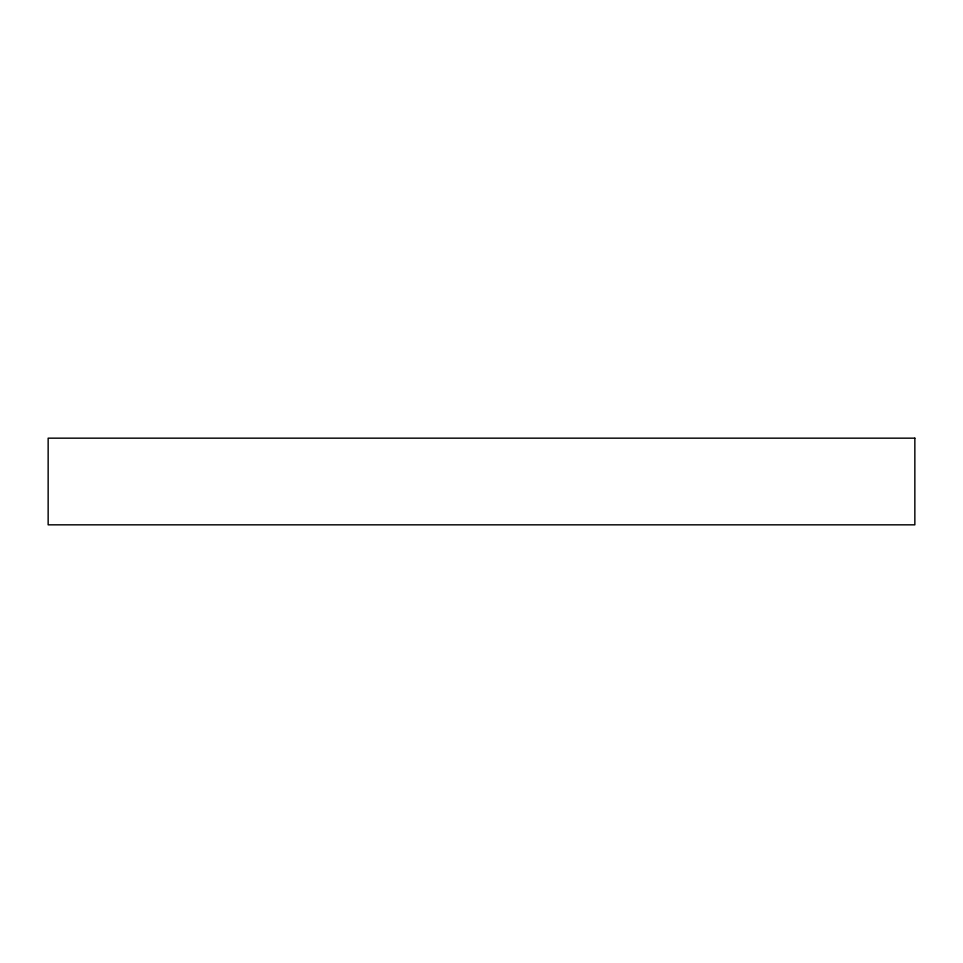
<?xml version="1.0" encoding="UTF-8"?>
<svg xmlns="http://www.w3.org/2000/svg" width="963" height="963" viewBox="0 0 963 963"><rect width="100%" height="100%" fill="white"/><g stroke="black" fill="none" stroke-linecap="round" stroke-linejoin="round"><path stroke-width="1.44" d="M914.85 438.165L48.15 438.165L48.15 524.835L914.85 524.835L914.85 438.165"/></g></svg>
